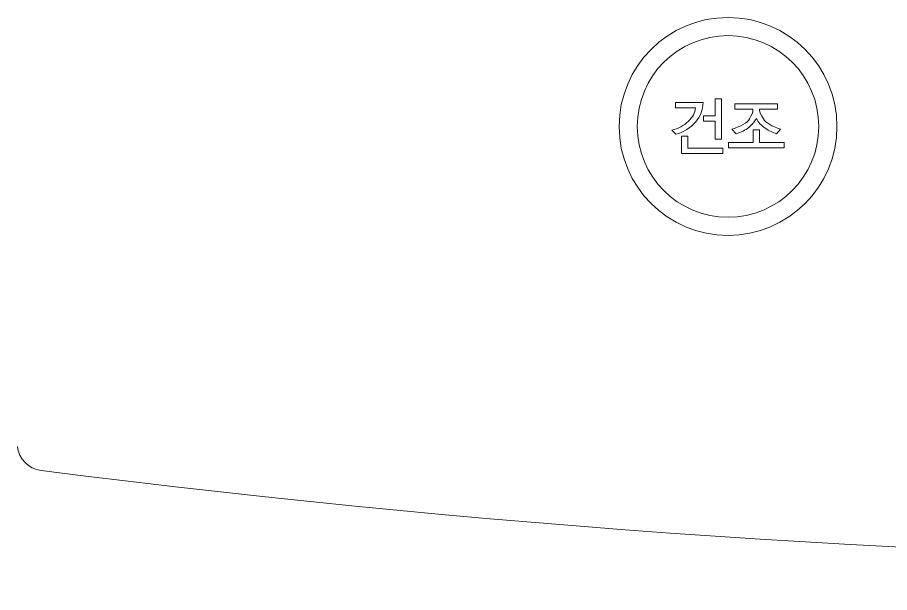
# Model space of a CAD drawing. Header units: millimetres. Extents: x -8699 to 14519, y -2727 to 7848.
# Drawn here: x 1393.78 to 1441.83, y -1086.72 to -1055.05 of the extents above; entities that cross this region are included whole.
import ezdxf

# ---------------------------------------------------------------- set-up
doc = ezdxf.new("R2010")
doc.units = ezdxf.units.MM
doc.layers.add('레이어 1', color=7, linetype='Continuous')

msp = doc.modelspace()

# ---------------------------------------------------------------- linework, layer by layer
at = {"layer": '레이어 1', "lineweight": 9}
for p, q in [((1432.216, -1060.476), (1432.216, -1059.54)), ((1432.216, -1059.54), (1432.566, -1059.54)), ((1432.566, -1059.54), (1432.566, -1061.765)), ((1431.577, -1060.769), (1431.577, -1060.476)), ((1431.577, -1060.476), (1432.216, -1060.476)), ((1432.216, -1060.769), (1431.577, -1060.769)), ((1432.216, -1061.765), (1432.216, -1060.769)), ((1434.312, -1061.936), (1434.312, -1061.24)), ((1434.312, -1061.24), (1434.661, -1061.24)), ((1434.661, -1061.24), (1434.661, -1061.936)), ((1430.372, -1062.543), (1430.372, -1061.587)), ((1430.372, -1061.587), (1430.721, -1061.587)), ((1430.721, -1061.587), (1430.721, -1062.25)), ((1432.566, -1061.765), (1432.216, -1061.765)), ((1430.721, -1062.25), (1432.65, -1062.25)), ((1432.65, -1062.25), (1432.65, -1062.543)), ((1432.95, -1062.229), (1432.95, -1061.936)), ((1432.95, -1061.936), (1434.312, -1061.936)), ((1436.023, -1062.229), (1432.95, -1062.229)), ((1434.661, -1061.936), (1436.023, -1061.936)), ((1436.023, -1061.936), (1436.023, -1062.229)), ((1432.65, -1062.543), (1430.372, -1062.543))]:
    msp.add_line(p, q, dxfattribs=at)
msp.add_open_spline([(1432.93, -1055.053), (1429.617, -1055.053), (1426.93, -1057.74), (1426.93, -1061.054), (1426.93, -1064.367), (1429.617, -1067.054), (1432.93, -1067.054), (1436.244, -1067.054), (1438.93, -1064.367), (1438.93, -1061.054), (1438.93, -1057.74), (1436.244, -1055.053), (1432.93, -1055.053)], degree=3, knots=[0, 0, 0, 0, 1, 1, 1, 2, 2, 2, 3, 3, 3, 4, 4, 4, 4], dxfattribs=at)
at = {"layer": '레이어 1', "lineweight": 18}
msp.add_open_spline([(1432.93, -1056.054), (1430.169, -1056.054), (1427.93, -1058.292), (1427.93, -1061.054), (1427.93, -1063.815), (1430.169, -1066.053), (1432.93, -1066.053), (1435.692, -1066.053), (1437.93, -1063.815), (1437.93, -1061.054), (1437.93, -1058.292), (1435.692, -1056.054), (1432.93, -1056.054)], degree=3, knots=[0, 0, 0, 0, 1, 1, 1, 2, 2, 2, 3, 3, 3, 4, 4, 4, 4], dxfattribs=at)
msp.add_open_spline([(1432.93, -1056.054), (1430.169, -1056.054), (1427.93, -1058.292), (1427.93, -1061.054), (1427.93, -1063.815), (1430.169, -1066.053), (1432.93, -1066.053), (1435.692, -1066.053), (1437.93, -1063.815), (1437.93, -1061.054), (1437.93, -1058.292), (1435.692, -1056.054), (1432.93, -1056.054)], degree=3, knots=[0, 0, 0, 0, 1, 1, 1, 2, 2, 2, 3, 3, 3, 4, 4, 4, 4], dxfattribs=at)
at = {"layer": '레이어 1', "lineweight": 9}
for points in [[(1430.033, -1060.039), (1430.033, -1060.039), (1430.033, -1059.746), (1430.033, -1059.746)], [(1430.033, -1059.746), (1430.033, -1059.746), (1431.556, -1059.746), (1431.556, -1059.746)], [(1431.556, -1059.746), (1431.549, -1060.142), (1431.411, -1060.499), (1431.141, -1060.817)], [(1433.313, -1060.109), (1433.313, -1060.109), (1433.313, -1059.815), (1433.313, -1059.815)], [(1433.313, -1059.815), (1433.313, -1059.815), (1435.66, -1059.815), (1435.66, -1059.815)], [(1435.66, -1059.815), (1435.66, -1059.815), (1435.66, -1060.109), (1435.66, -1060.109)], [(1431.137, -1060.039), (1431.137, -1060.039), (1430.033, -1060.039), (1430.033, -1060.039)], [(1430.739, -1060.778), (1430.988, -1060.541), (1431.121, -1060.295), (1431.137, -1060.039)], [(1434.301, -1060.109), (1434.301, -1060.109), (1433.313, -1060.109), (1433.313, -1060.109)], [(1434.109, -1060.642), (1434.237, -1060.424), (1434.301, -1060.262), (1434.301, -1060.154)], [(1434.301, -1060.154), (1434.301, -1060.154), (1434.301, -1060.109), (1434.301, -1060.109)], [(1435.66, -1060.109), (1435.66, -1060.109), (1434.671, -1060.109), (1434.671, -1060.109)], [(1434.671, -1060.109), (1434.671, -1060.109), (1434.671, -1060.154), (1434.671, -1060.154)], [(1434.671, -1060.154), (1434.671, -1060.262), (1434.742, -1060.424), (1434.883, -1060.642)], [(1429.838, -1061.254), (1430.189, -1061.173), (1430.49, -1061.014), (1430.739, -1060.778)], [(1433.145, -1061.209), (1433.66, -1061.048), (1433.981, -1060.86), (1434.109, -1060.642)], [(1434.487, -1060.626), (1434.401, -1060.789), (1434.262, -1060.949), (1434.073, -1061.106)], [(1434.977, -1061.151), (1434.757, -1060.997), (1434.594, -1060.822), (1434.487, -1060.626)], [(1434.883, -1060.642), (1435.023, -1060.86), (1435.338, -1061.048), (1435.828, -1061.209)], [(1430.054, -1061.489), (1430.054, -1061.489), (1429.838, -1061.254), (1429.838, -1061.254)], [(1431.141, -1060.817), (1430.871, -1061.134), (1430.508, -1061.358), (1430.054, -1061.489)], [(1433.373, -1061.454), (1433.373, -1061.454), (1433.145, -1061.209), (1433.145, -1061.209)], [(1434.073, -1061.106), (1433.882, -1061.263), (1433.65, -1061.379), (1433.373, -1061.454)], [(1435.601, -1061.454), (1435.404, -1061.407), (1435.197, -1061.306), (1434.977, -1061.151)], [(1435.828, -1061.209), (1435.828, -1061.209), (1435.601, -1061.454), (1435.601, -1061.454)], [(1393.784, -1078.674), (1393.858, -1079.364), (1394.396, -1079.914), (1395.086, -1080.002)], [(1395.086, -1080.002), (1447.769, -1086.723), (1501.092, -1086.723), (1553.776, -1080.002)]]:
    msp.add_open_spline(points, degree=3, dxfattribs=at)

doc.saveas('drawing.dxf')
